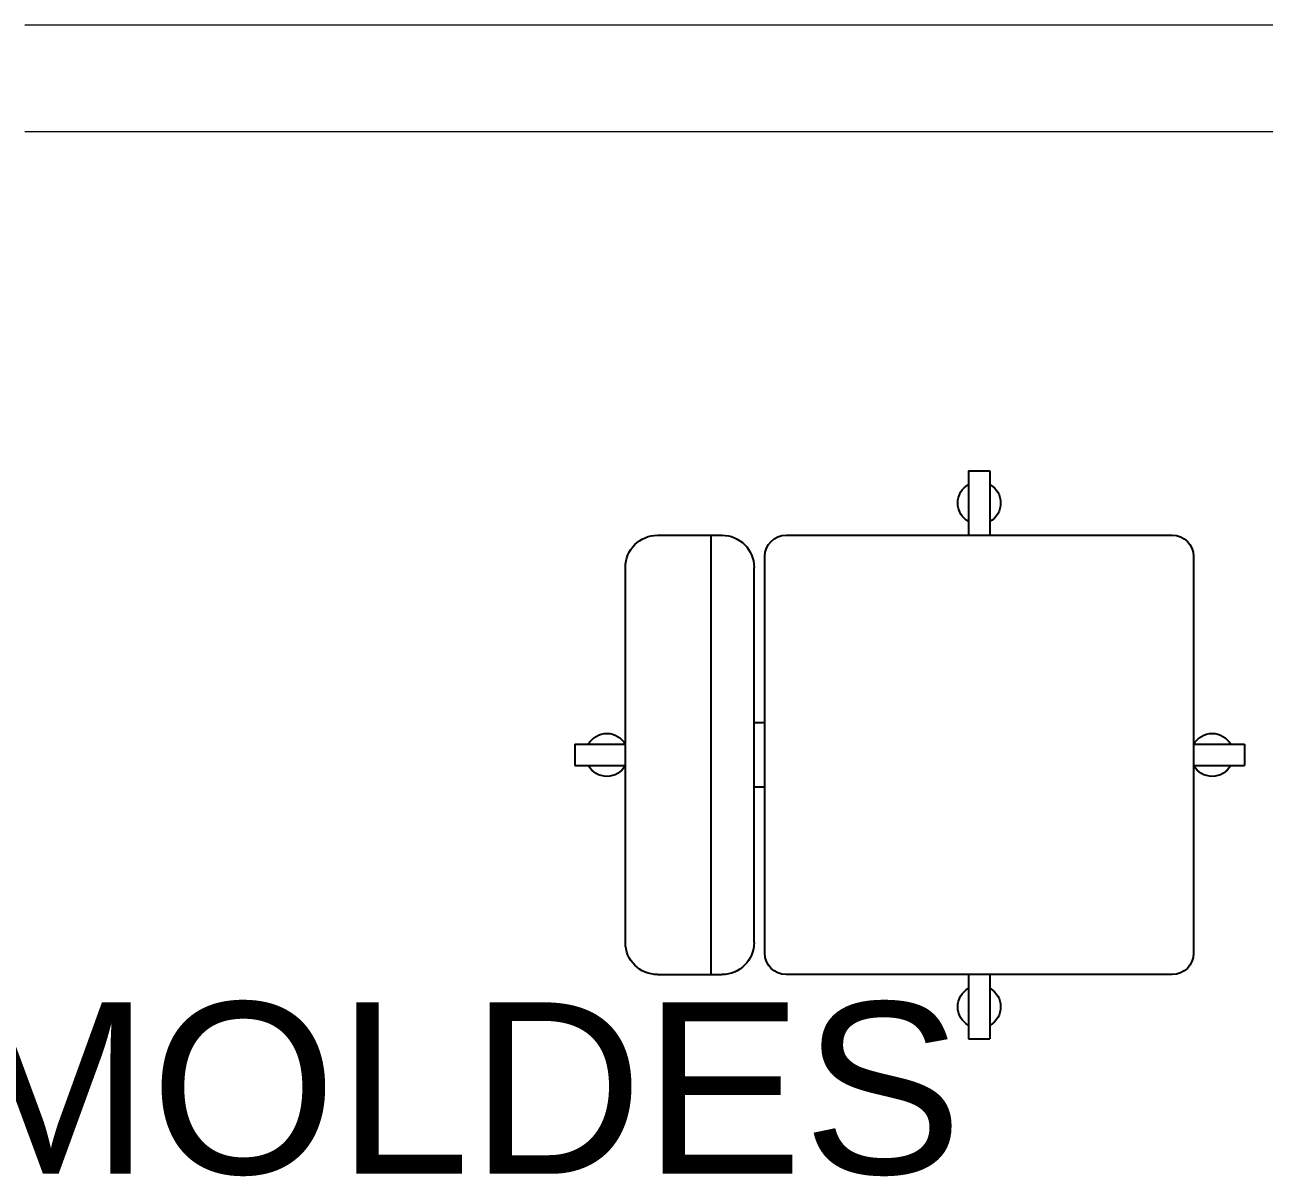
# Model space of a CAD drawing. Header units: metres. Extents: x -22.5 to 67.5, y 0 to 64.7.
# Drawn here: x 41.257 to 42.413, y 35.051 to 36.125 of the extents above; entities that cross this region are included whole.
import ezdxf

# ---------------------------------------------------------------- set-up
doc = ezdxf.new("R2010")
doc.units = ezdxf.units.M
doc.layers.add('TEXTO', color=7, linetype='Continuous')
doc.layers.add('XREF PB NEURO-ONCOLOGIA$0$MOBILIARIO', color=161, linetype='Continuous')
doc.layers.add('XREF PB NEURO-ONCOLOGIA$0$MUROS DE TABLAROCA', color=150, linetype='Continuous', lineweight=13)
doc.styles.add('100 LOCALES 25', font='arial.ttf', dxfattribs={"height": 0.25})

# ---------------------------------------------------------------- blocks, each defined once
blk = doc.blocks.new('XREF PB NEURO-ONCOLOGIA$0$SILLGIRS')
for p, q in [((-0.01, 0.3773), (-0.01, 0.33)), ((-0.01, 0.3773), (0.01, 0.3773)), ((0.01, 0.3773), (0.01, 0.33)), ((0.175, 0.33), (-0.175, 0.33)), ((-0.205, 0.3), (-0.205, 0.24)), ((0.205, 0.3), (0.205, 0.24)), ((0.205, 0.25), (-0.205, 0.25)), ((0.175, 0.21), (-0.175, 0.21)), ((-0.03, 0.2), (-0.03, 0.21)), ((0.03, 0.2), (0.03, 0.21)), ((0.185, 0.2), (-0.185, 0.2)), ((-0.205, 0.18), (-0.205, -0.18)), ((0.205, -0.18), (0.205, 0.18)), ((-0.265, 0.01), (-0.205, 0.01)), ((-0.265, 0.01), (-0.265, -0.01)), ((0.205, 0.01), (0.265, 0.01)), ((0.265, 0.01), (0.265, -0.01)), ((-0.265, -0.01), (-0.205, -0.01)), ((0.205, -0.01), (0.265, -0.01)), ((-0.185, -0.2), (0.185, -0.2)), ((-0.01, -0.2), (-0.01, -0.2473)), ((0.01, -0.2), (0.01, -0.2473)), ((-0.01, -0.2473), (0.01, -0.2473))]:
    blk.add_line(p, q)
for centre, radius, start, end in [((0, 0.3473), 0.02, 120, 240), ((0, 0.3473), 0.02, 300, 60), ((-0.175, 0.3), 0.03, 90, 180), ((0.175, 0.3), 0.03, 0, 90), ((-0.175, 0.24), 0.03, 180, 270), ((0.175, 0.24), 0.03, 270, 0), ((-0.185, 0.18), 0.02, 90, 180), ((0.185, 0.18), 0.02, 0, 90), ((-0.235, 0), 0.02, 30, 150), ((0.235, 0), 0.02, 30, 150), ((-0.235, 0), 0.02, 210, 330), ((0.235, 0), 0.02, 210, 330), ((-0.185, -0.18), 0.02, 180, 270), ((0.185, -0.18), 0.02, 270, 0), ((0, -0.2173), 0.02, 120, 240), ((0, -0.2173), 0.02, 300, 60)]:
    blk.add_arc(centre, radius, start, end)
blk = doc.blocks.new('XREF PB NEURO-ONCOLOGIA')
at = {"layer": 'XREF PB NEURO-ONCOLOGIA$0$MUROS DE TABLAROCA'}
for p, q in [((2.5517, 2.2062), (2.5517, 4.0062)), ((2.6517, 4.0062), (2.6517, 2.1062))]:
    blk.add_line(p, q, dxfattribs=at)
at = {"layer": 'XREF PB NEURO-ONCOLOGIA$0$MOBILIARIO', "xscale": -1}
blk.add_blockref('XREF PB NEURO-ONCOLOGIA$0$SILLGIRS', (1.9705, 3.1159, 0), dxfattribs=at)

msp = doc.modelspace()

# ---------------------------------------------------------------- block references
at = {"rotation": 90}
msp.add_blockref('XREF PB NEURO-ONCOLOGIA', (45.2634, 33.4734), dxfattribs=at)

# ---------------------------------------------------------------- next in the draw order: texts
at = {"layer": 'TEXTO', "insert": (40.8226, 35.2131), "char_height": 0.16, "width": 1.674895, "attachment_point": 1, "style": '100 LOCALES 25'}
msp.add_mtext('\\pxqc;MOLDES', dxfattribs=at)

doc.saveas('drawing.dxf')
